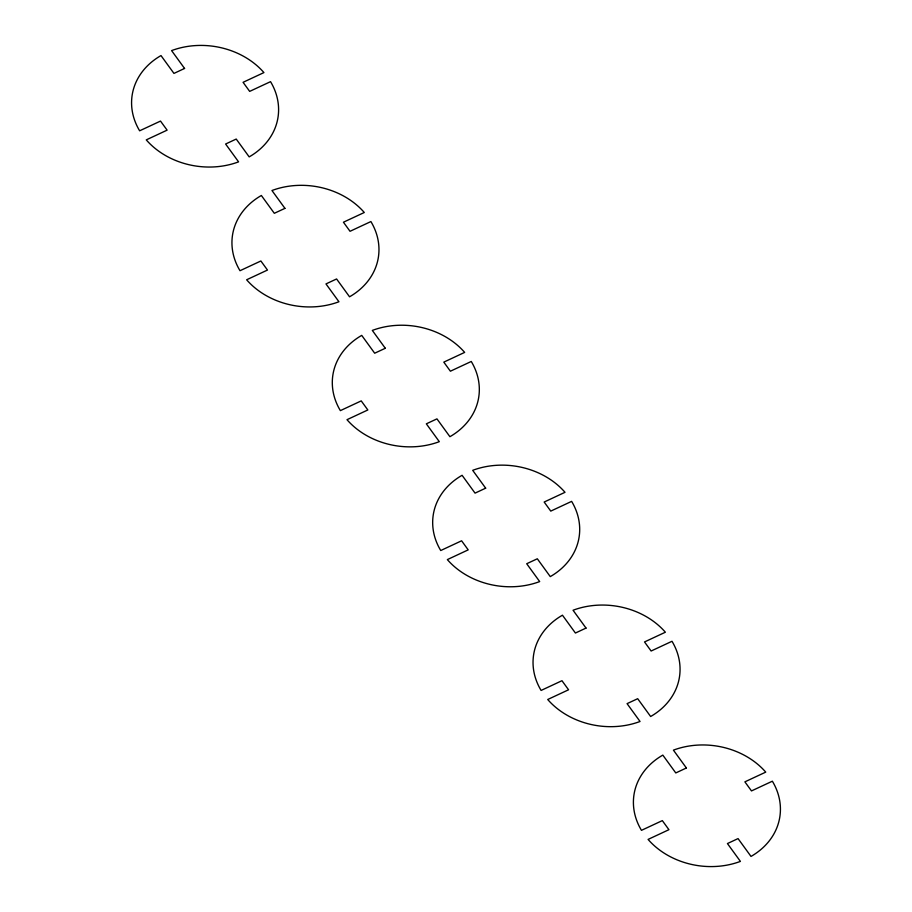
<?xml version="1.0" encoding="UTF-8"?>
<svg xmlns="http://www.w3.org/2000/svg" width="912" height="912" viewBox="0 0 912 912"><rect width="100%" height="100%" fill="white"/><g stroke="black" fill="none" stroke-linecap="round" stroke-linejoin="round"><path stroke-width="1.37" d="M184.566 68.446L173.953 73.405L160.991 55.575A73.769 60.511 8.3 0 0 139.639 130.804L160.512 121.079L167.113 130.154L146.262 139.878A73.769 60.511 8.3 0 0 238.579 161.857L225.606 144.016L236.219 139.057L249.181 156.887A73.769 60.511 8.3 0 0 270.533 81.658L249.671 91.382L243.071 82.308L263.921 72.584A73.769 60.511 8.3 0 0 171.593 50.605L184.566 68.446M284.932 208.358L274.318 213.305L261.356 195.487A73.769 60.511 8.3 0 0 240.004 270.716L260.878 260.98L267.478 270.055L246.628 279.779A73.769 60.511 8.3 0 0 338.945 301.758L325.972 283.917L336.585 278.969L349.547 296.799A73.769 60.511 8.3 0 0 370.899 221.559L350.037 231.295L343.436 222.22L364.287 212.496A73.769 60.511 8.3 0 0 271.958 190.517L284.932 208.358M385.297 348.27L374.684 353.218L361.722 335.388A73.769 60.511 8.3 0 0 340.37 410.628L361.232 400.892L367.832 409.967L346.993 419.691A73.769 60.511 8.3 0 0 439.31 441.67L426.337 423.829L436.951 418.87L449.912 436.7A73.769 60.511 8.3 0 0 471.265 361.471L450.403 371.207L443.802 362.132L464.653 352.397A73.769 60.511 8.3 0 0 372.324 330.418L385.297 348.27M485.663 488.171L475.049 493.13L462.088 475.3A73.769 60.511 8.3 0 0 440.735 550.529L461.597 540.793L468.198 549.868L447.347 559.603A73.769 60.511 8.3 0 0 539.676 581.582L526.703 563.73L537.316 558.782L550.278 576.612A73.769 60.511 8.3 0 0 571.63 501.372L550.768 511.108L544.168 502.033L565.007 492.309A73.769 60.511 8.3 0 0 472.69 470.33L485.663 488.171M586.028 628.083L575.415 633.031L562.453 615.201A73.769 60.511 8.3 0 0 541.101 690.441L561.963 680.705L568.564 689.78L547.713 699.504A73.769 60.511 8.3 0 0 640.042 721.483L627.068 703.642L637.682 698.695L650.644 716.513A73.769 60.511 8.3 0 0 671.996 641.284L651.122 651.02L644.522 641.945L665.372 632.221A73.769 60.511 8.3 0 0 573.055 610.242L586.028 628.083M686.394 767.984L675.781 772.943L662.819 755.113A73.769 60.511 8.3 0 0 641.467 830.342L662.329 820.618L668.929 829.692L648.079 839.416A73.769 60.511 8.3 0 0 740.407 861.395L727.434 843.554L738.047 838.595L751.009 856.425A73.769 60.511 8.3 0 0 772.361 781.196L751.488 790.921L744.887 781.846L765.738 772.122A73.769 60.511 8.3 0 0 673.421 750.143L686.394 767.984"/></g></svg>
